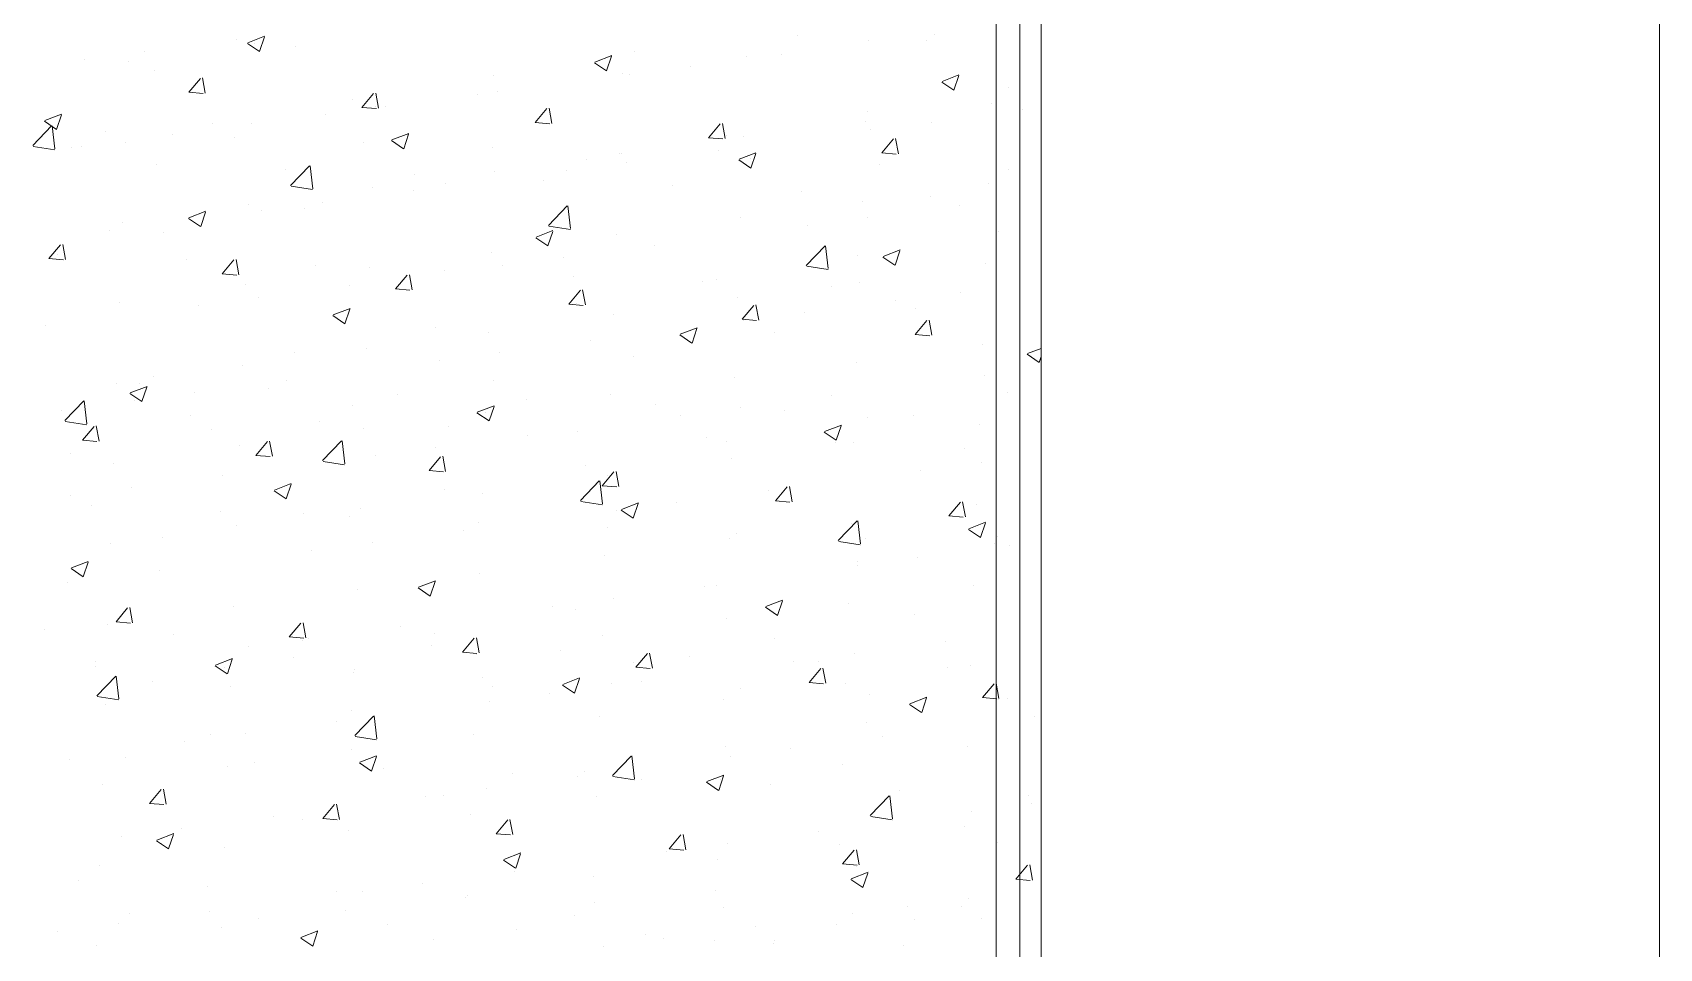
# Model space of a CAD drawing. Header units: millimetres. Extents: x 100 to 1222, y 100 to 694.
# Drawn here: x 311.42 to 317.84, y 524.16 to 527.77 of the extents above; entities that cross this region are included whole.
import ezdxf

# ---------------------------------------------------------------- set-up
doc = ezdxf.new("R2010")
doc.units = ezdxf.units.MM
for name, color, linetype, lineweight in [('Alvenaria', 8, 'Continuous', 9), ('Aço 1020', 6, 'Continuous', 9), ('PAREDE', 7, 'Continuous', 9)]:
    doc.layers.add(name, color=color, linetype=linetype, lineweight=lineweight)

msp = doc.modelspace()

# ---------------------------------------------------------------- linework, layer by layer
at = {"layer": 'Alvenaria'}
for p, q in [((312.2714, 527.7333), (312.3381, 527.7589)), ((312.3179, 527.6986), (312.3372, 527.7561)), ((314.4397, 527.7619), (314.4397, 527.7619)), ((314.9783, 527.7648), (314.9783, 527.7648)), ((311.8651, 527.6977), (311.8651, 527.6977)), ((312.2258, 527.7452), (312.2258, 527.7452)), ((312.2702, 527.7307), (312.3176, 527.6987)), ((312.2964, 527.73), (312.2964, 527.73)), ((312.458, 527.719), (312.458, 527.719)), ((313.7972, 527.7005), (313.7972, 527.7005)), ((314.3767, 527.6857), (314.3767, 527.6857)), ((314.7198, 527.7405), (314.7198, 527.7405)), ((314.9482, 527.7404), (314.9482, 527.7404)), ((311.6266, 527.6663), (311.6266, 527.6663)), ((311.8017, 527.6586), (311.8017, 527.6586)), ((311.9025, 527.6236), (311.9025, 527.6236)), ((313.6391, 527.6544), (313.6864, 527.6224)), ((313.6403, 527.6571), (313.707, 527.6827)), ((313.6868, 527.6223), (313.7061, 527.6798)), ((314.016, 527.6382), (314.016, 527.6382)), ((314.2387, 527.6795), (314.2387, 527.6795)), ((312.0389, 527.5381), (312.0848, 527.5928)), ((312.1044, 527.5347), (312.0934, 527.5944)), ((313.2417, 527.6052), (313.2417, 527.6052)), ((313.7497, 527.6124), (313.7497, 527.6124)), ((313.7775, 527.6068), (313.7775, 527.6068)), ((315.0079, 527.5781), (315.0553, 527.5461)), ((315.0092, 527.5808), (315.0758, 527.6064)), ((315.0557, 527.546), (315.075, 527.6036)), ((315.2719, 527.5579), (315.2719, 527.5579)), ((312.0389, 527.5381), (312.0958, 527.5331)), ((312.6862, 527.5098), (312.6862, 527.5098)), ((312.7221, 527.4783), (312.768, 527.5331)), ((312.7876, 527.4749), (312.7766, 527.5346)), ((313.176, 527.5276), (313.176, 527.5276)), ((313.255, 527.541), (313.255, 527.541)), ((315.203, 527.4948), (315.203, 527.4948)), ((311.4711, 527.4261), (311.5378, 527.4517)), ((311.5176, 527.3914), (311.5369, 527.4489)), ((312.5768, 527.4487), (312.5768, 527.4487)), ((312.7221, 527.4783), (312.779, 527.4733)), ((312.7738, 527.48), (312.7738, 527.48)), ((312.8152, 527.4801), (312.8152, 527.4801)), ((313.4053, 527.4186), (313.4512, 527.4733)), ((313.4708, 527.4151), (313.4598, 527.4748)), ((314.7164, 527.4625), (314.7164, 527.4625)), ((315.3269, 527.4681), (315.3269, 527.4681)), ((311.4242, 527.328), (311.4984, 527.4053)), ((311.4699, 527.4234), (311.5173, 527.3915)), ((311.5112, 527.3151), (311.5006, 527.4056)), ((311.7119, 527.3826), (311.7119, 527.3826)), ((311.9752, 527.3695), (311.9752, 527.3695)), ((312.1307, 527.4145), (312.1307, 527.4145)), ((312.2848, 527.413), (312.2848, 527.413)), ((312.84, 527.3499), (312.9067, 527.3755)), ((312.8865, 527.3151), (312.9058, 527.3726)), ((313.4053, 527.4185), (313.4622, 527.4135)), ((314.0885, 527.3588), (314.1344, 527.4135)), ((314.154, 527.3553), (314.143, 527.4151)), ((314.1609, 527.3672), (314.1609, 527.3672)), ((314.7082, 527.4234), (314.7082, 527.4234)), ((314.7277, 527.3892), (314.7277, 527.3892)), ((314.9661, 527.4206), (314.9661, 527.4206)), ((311.4259, 527.3245), (311.5106, 527.3113)), ((311.5752, 527.3191), (311.5752, 527.3191)), ((311.6145, 527.322), (311.6145, 527.322)), ((311.7901, 527.3415), (311.7901, 527.3415)), ((312.2204, 527.3611), (312.2204, 527.3611)), ((312.7289, 527.3397), (312.7289, 527.3397)), ((312.8387, 527.3472), (312.8861, 527.3152)), ((313.2373, 527.3182), (313.2373, 527.3182)), ((314.0885, 527.3587), (314.1454, 527.3538)), ((314.1261, 527.31), (314.1261, 527.31)), ((314.2271, 527.3624), (314.2271, 527.3624)), ((314.7717, 527.299), (314.8176, 527.3537)), ((314.8372, 527.2956), (314.8262, 527.3553)), ((311.9128, 527.2547), (311.9128, 527.2547)), ((312.4408, 527.1703), (312.5149, 527.2476)), ((312.5277, 527.1574), (312.5172, 527.2479)), ((313.6055, 527.2718), (313.6055, 527.2718)), ((313.7381, 527.2953), (313.7381, 527.2953)), ((313.7458, 527.2967), (313.7458, 527.2967)), ((313.7654, 527.2625), (313.7654, 527.2625)), ((314.2076, 527.2709), (314.255, 527.2389)), ((314.2088, 527.2736), (314.2755, 527.2992)), ((314.2543, 527.2752), (314.2543, 527.2752)), ((314.2553, 527.2388), (314.2747, 527.2963)), ((314.7627, 527.2537), (314.7627, 527.2537)), ((314.7717, 527.299), (314.8286, 527.294)), ((312.4212, 527.2332), (312.4212, 527.2332)), ((312.9297, 527.2117), (312.9297, 527.2117)), ((313.05, 527.1765), (313.05, 527.1765)), ((313.2434, 527.2239), (313.2434, 527.2239)), ((313.4382, 527.1902), (313.4382, 527.1902)), ((313.527, 527.2311), (313.527, 527.2311)), ((315.1914, 527.1777), (315.1914, 527.1777)), ((315.2712, 527.2322), (315.2712, 527.2322)), ((312.4424, 527.1668), (312.5271, 527.1537)), ((312.7623, 527.1629), (312.7623, 527.1629)), ((312.9254, 527.1519), (312.9254, 527.1519)), ((313.9466, 527.1687), (313.9466, 527.1687)), ((314.4551, 527.1473), (314.4551, 527.1473)), ((314.9636, 527.1258), (314.9636, 527.1258)), ((312.0397, 527.0426), (312.1064, 527.0682)), ((312.0862, 527.0079), (312.1055, 527.0654)), ((312.2732, 527.0959), (312.2732, 527.0959)), ((312.3262, 527.073), (312.3262, 527.073)), ((312.4945, 527.0811), (312.4945, 527.0811)), ((312.5647, 527.1044), (312.5647, 527.1044)), ((313.4573, 527.0127), (313.5315, 527.09)), ((313.5443, 526.9998), (313.5337, 527.0902)), ((314.2156, 527.0453), (314.2156, 527.0453)), ((314.6967, 527.1063), (314.6967, 527.1063)), ((314.7156, 527.0449), (314.7156, 527.0449)), ((315.0763, 527.0924), (315.0763, 527.0924)), ((311.7247, 526.9938), (311.7247, 526.9938)), ((311.7785, 527.0245), (311.7785, 527.0245)), ((311.939, 526.9858), (311.939, 526.9858)), ((312.0384, 527.0399), (312.0858, 527.008)), ((313.4085, 526.9664), (313.4752, 526.992)), ((313.455, 526.9316), (313.4743, 526.9891)), ((313.459, 527.0091), (313.5437, 526.996)), ((314.4771, 527.0135), (314.4771, 527.0135)), ((315.2326, 526.9896), (315.2326, 526.9896)), ((311.4879, 526.8814), (311.5338, 526.9361)), ((311.5534, 526.878), (311.5424, 526.9377)), ((313.4073, 526.9637), (313.4547, 526.9317)), ((313.7265, 526.9783), (313.7265, 526.9783)), ((313.8756, 526.9343), (313.8756, 526.9343)), ((314.4738, 526.855), (314.548, 526.9323)), ((314.5608, 526.8421), (314.5503, 526.9326)), ((314.7774, 526.8901), (314.8441, 526.9157)), ((311.4879, 526.8814), (311.5448, 526.8764)), ((311.5224, 526.8985), (311.5224, 526.8985)), ((312.0309, 526.877), (312.0309, 526.877)), ((312.1711, 526.8216), (312.217, 526.8764)), ((312.2366, 526.8182), (312.2256, 526.8779)), ((312.5394, 526.8555), (312.5394, 526.8555)), ((313.2318, 526.9068), (313.2318, 526.9068)), ((313.2764, 526.8554), (313.2764, 526.8554)), ((313.5148, 526.8868), (313.5148, 526.8868)), ((314.4755, 526.8515), (314.5602, 526.8384)), ((314.6771, 526.8942), (314.6771, 526.8942)), ((314.7762, 526.8874), (314.8235, 526.8554)), ((314.8239, 526.8553), (314.8432, 526.9129)), ((315.1798, 526.8606), (315.1798, 526.8606)), ((312.1711, 526.8216), (312.228, 526.8166)), ((312.7507, 526.8459), (312.7507, 526.8459)), ((312.8543, 526.7619), (312.9002, 526.8166)), ((312.9198, 526.7584), (312.9088, 526.8181)), ((313.0478, 526.834), (313.0478, 526.834)), ((313.5563, 526.8125), (313.5563, 526.8125)), ((314.0648, 526.791), (314.0648, 526.791)), ((314.1216, 526.7989), (314.1216, 526.7989)), ((314.6851, 526.7892), (314.6851, 526.7892)), ((312.2616, 526.7788), (312.2616, 526.7788)), ((312.3141, 526.7287), (312.3141, 526.7287)), ((312.6748, 526.7762), (312.6748, 526.7762)), ((312.8543, 526.7618), (312.9112, 526.7568)), ((313.5375, 526.7021), (313.5834, 526.7568)), ((313.603, 526.6987), (313.5919, 526.7584)), ((314.204, 526.7282), (314.204, 526.7282)), ((314.5732, 526.7696), (314.5732, 526.7696)), ((315.0817, 526.7481), (315.0817, 526.7481)), ((311.7669, 526.7074), (311.7669, 526.7074)), ((312.0756, 526.6973), (312.0756, 526.6973)), ((312.6082, 526.6591), (312.6749, 526.6847)), ((312.6547, 526.6244), (312.674, 526.6819)), ((313.5375, 526.7021), (313.5944, 526.6971)), ((313.5661, 526.7035), (313.5661, 526.7035)), ((313.7149, 526.6612), (313.7149, 526.6612)), ((314.2206, 526.6423), (314.2666, 526.6971)), ((314.2862, 526.6389), (314.2751, 526.6986)), ((314.465, 526.6692), (314.465, 526.6692)), ((314.8257, 526.7167), (314.8257, 526.7167)), ((314.9053, 526.6851), (314.9053, 526.6851)), ((311.4741, 526.6181), (311.4741, 526.6181)), ((312.607, 526.6565), (312.6544, 526.6245)), ((313.0106, 526.6082), (313.0106, 526.6082)), ((313.9771, 526.5829), (314.0438, 526.6085)), ((314.0236, 526.5481), (314.0429, 526.6056)), ((314.2206, 526.6423), (314.2776, 526.6373)), ((314.2266, 526.6378), (314.2266, 526.6378)), ((314.9038, 526.5826), (314.9498, 526.6373)), ((314.9693, 526.5791), (314.9583, 526.6388)), ((313.2202, 526.5898), (313.2202, 526.5898)), ((313.625, 526.5586), (313.625, 526.5586)), ((313.9759, 526.5802), (314.0232, 526.5482)), ((314.3498, 526.5897), (314.3498, 526.5897)), ((314.9038, 526.5825), (314.9608, 526.5775)), ((315.1682, 526.5435), (315.1682, 526.5435)), ((312.4552, 526.5128), (312.4552, 526.5128)), ((312.7391, 526.5288), (312.7391, 526.5288)), ((313.0258, 526.4797), (313.0258, 526.4797)), ((313.2643, 526.5111), (313.2643, 526.5111)), ((313.7944, 526.4944), (313.7944, 526.4944)), ((314.6735, 526.4721), (314.6735, 526.4721)), ((315.3447, 526.5039), (315.3921, 526.4719)), ((315.3459, 526.5066), (315.4004, 526.5275)), ((315.3925, 526.4718), (315.4004, 526.4956)), ((311.8997, 526.4175), (311.8997, 526.4175)), ((312.25, 526.4617), (312.25, 526.4617)), ((314.1924, 526.4112), (314.1924, 526.4112)), ((315.1767, 526.4202), (315.1767, 526.4202)), ((311.7553, 526.3903), (311.7553, 526.3903)), ((311.8067, 526.3492), (311.8541, 526.3173)), ((311.8079, 526.3519), (311.8746, 526.3775)), ((311.8454, 526.3902), (311.8454, 526.3902)), ((311.8544, 526.3172), (311.8737, 526.3747)), ((312.0635, 526.353), (312.0635, 526.353)), ((312.3539, 526.3688), (312.3539, 526.3688)), ((312.4243, 526.4005), (312.4243, 526.4005)), ((312.8624, 526.3473), (312.8624, 526.3473)), ((313.2389, 526.399), (313.2389, 526.399)), ((313.7033, 526.3441), (313.7033, 526.3441)), ((314.5752, 526.341), (314.5752, 526.341)), ((315.2691, 526.3517), (315.2691, 526.3517)), ((311.5378, 526.2838), (311.5378, 526.2838)), ((311.5505, 526.2425), (311.6247, 526.3198)), ((311.6374, 526.2296), (311.6269, 526.3201)), ((311.8251, 526.3217), (311.8251, 526.3217)), ((312.6834, 526.3037), (312.6834, 526.3037)), ((313.1768, 526.2757), (313.2435, 526.3013)), ((313.2233, 526.2409), (313.2426, 526.2984)), ((313.3708, 526.3258), (313.3708, 526.3258)), ((313.8793, 526.3043), (313.8793, 526.3043)), ((314.2144, 526.2935), (314.2144, 526.2935)), ((314.3877, 526.2828), (314.3877, 526.2828)), ((311.5521, 526.239), (311.6369, 526.2258)), ((311.62, 526.165), (311.666, 526.2197)), ((311.6855, 526.1615), (311.6745, 526.2212)), ((312.0463, 526.2623), (312.0463, 526.2623)), ((312.5547, 526.2408), (312.5547, 526.2408)), ((312.7275, 526.2117), (312.7275, 526.2117)), ((313.0632, 526.2193), (313.0632, 526.2193)), ((313.1755, 526.273), (313.2229, 526.241)), ((313.2086, 526.2727), (313.2086, 526.2727)), ((313.976, 526.2621), (313.976, 526.2621)), ((314.5456, 526.1994), (314.6123, 526.225)), ((314.5921, 526.1646), (314.6115, 526.2222)), ((314.7136, 526.2564), (314.7136, 526.2564)), ((314.8962, 526.2613), (314.8962, 526.2613)), ((315.1566, 526.2265), (315.1566, 526.2265)), ((311.62, 526.1649), (311.677, 526.1599)), ((312.1279, 526.2083), (312.1279, 526.2083)), ((312.3032, 526.1052), (312.3492, 526.1599)), ((312.3687, 526.1017), (312.3577, 526.1614)), ((312.567, 526.0848), (312.6412, 526.1621)), ((312.654, 526.0719), (312.6435, 526.1624)), ((313.3744, 526.1829), (313.3744, 526.1829)), ((313.5717, 526.1979), (313.5717, 526.1979)), ((314.0801, 526.1764), (314.0801, 526.1764)), ((314.1581, 526.161), (314.1581, 526.161)), ((314.5444, 526.1967), (314.5918, 526.1647)), ((314.5886, 526.1549), (314.5886, 526.1549)), ((314.6619, 526.155), (314.6619, 526.155)), ((311.5724, 526.113), (311.5724, 526.113)), ((312.2385, 526.1446), (312.2385, 526.1446)), ((312.3032, 526.1051), (312.3602, 526.1002)), ((312.5687, 526.0813), (312.6534, 526.0682)), ((312.7752, 526.1041), (312.7752, 526.1041)), ((312.9864, 526.0454), (313.0323, 526.1001)), ((313.0137, 526.1355), (313.0137, 526.1355)), ((313.0519, 526.042), (313.0409, 526.1017)), ((314.1808, 526.0941), (314.1808, 526.0941)), ((315.097, 526.1334), (315.097, 526.1334)), ((311.7437, 526.0732), (311.7437, 526.0732)), ((312.1737, 526.0249), (312.1737, 526.0249)), ((312.9864, 526.0454), (313.0434, 526.0404)), ((313.6026, 526.0657), (313.6026, 526.0657)), ((313.6696, 525.9856), (313.7155, 526.0404)), ((313.6918, 526.027), (313.6918, 526.027)), ((313.7351, 525.9822), (313.7241, 526.0419)), ((314.9261, 526.0445), (314.9261, 526.0445)), ((315.1646, 526.0759), (315.1646, 526.0759)), ((311.8129, 525.9774), (311.8129, 525.9774)), ((312.3752, 525.9657), (312.4226, 525.9338)), ((312.3765, 525.9684), (312.4431, 525.994)), ((312.423, 525.9337), (312.4423, 525.9912)), ((313.0472, 525.9703), (313.0472, 525.9703)), ((313.197, 525.9556), (313.197, 525.9556)), ((313.5836, 525.9272), (313.6578, 526.0045)), ((313.6705, 525.9143), (313.66, 526.0047)), ((313.6696, 525.9856), (313.7265, 525.9806)), ((314.3246, 525.9653), (314.3246, 525.9653)), ((314.3528, 525.9259), (314.3987, 525.9806)), ((314.4183, 525.9224), (314.4073, 525.9821)), ((311.5745, 525.946), (311.5745, 525.946)), ((311.6559, 525.9061), (311.6559, 525.9061)), ((312.7159, 525.8946), (312.7159, 525.8946)), ((313.5852, 525.9236), (313.6699, 525.9105)), ((313.7441, 525.8895), (313.7915, 525.8575)), ((313.7453, 525.8922), (313.812, 525.9178)), ((313.7918, 525.8574), (313.8111, 525.9149)), ((313.9639, 525.9179), (313.9639, 525.9179)), ((314.3528, 525.9258), (314.4097, 525.9208)), ((315.036, 525.8661), (315.0819, 525.9208)), ((315.1015, 525.8626), (315.0905, 525.9224)), ((315.1451, 525.9094), (315.1451, 525.9094)), ((312.1644, 525.8846), (312.1644, 525.8846)), ((312.2269, 525.8275), (312.2269, 525.8275)), ((312.4917, 525.875), (312.4917, 525.875)), ((312.6729, 525.8631), (312.6729, 525.8631)), ((313.1813, 525.8416), (313.1813, 525.8416)), ((313.7254, 525.8865), (313.7254, 525.8865)), ((314.6001, 525.7695), (314.6743, 525.8468)), ((314.6503, 525.838), (314.6503, 525.838)), ((314.6871, 525.7566), (314.6766, 525.8471)), ((315.036, 525.8661), (315.0929, 525.8611)), ((315.1142, 525.8159), (315.1809, 525.8415)), ((315.1607, 525.7811), (315.18, 525.8387)), ((311.9362, 525.7796), (311.9362, 525.7796)), ((313.1239, 525.8073), (313.1239, 525.8073)), ((313.6898, 525.8201), (313.6898, 525.8201)), ((314.1692, 525.777), (314.1692, 525.777)), ((314.1982, 525.7987), (314.1982, 525.7987)), ((314.6018, 525.766), (314.6865, 525.7528)), ((314.7067, 525.7772), (314.7067, 525.7772)), ((315.113, 525.8132), (315.1603, 525.7812)), ((315.2298, 525.7834), (315.2298, 525.7834)), ((311.7322, 525.7561), (311.7322, 525.7561)), ((312.5247, 525.7284), (312.5247, 525.7284)), ((312.7631, 525.7598), (312.7631, 525.7598)), ((313.6802, 525.7099), (313.6802, 525.7099)), ((314.914, 525.7003), (314.914, 525.7003)), ((315.2152, 525.7557), (315.2152, 525.7557)), ((315.2748, 525.7477), (315.2748, 525.7477)), ((311.5749, 525.6585), (311.6223, 525.6266)), ((311.5761, 525.6612), (311.6428, 525.6868)), ((311.6227, 525.6265), (311.642, 525.684)), ((311.9231, 525.6492), (311.9231, 525.6492)), ((313.1855, 525.6385), (313.1855, 525.6385)), ((314.6743, 525.6881), (314.6743, 525.6881)), ((314.6756, 525.6689), (314.6756, 525.6689)), ((311.5624, 525.6017), (311.5624, 525.6017)), ((312.7043, 525.5775), (312.7043, 525.5775)), ((312.9438, 525.5823), (312.9912, 525.5503)), ((312.945, 525.5849), (313.0117, 525.6105)), ((312.9915, 525.5502), (313.0108, 525.6077)), ((314.074, 525.5897), (314.074, 525.5897)), ((314.1188, 525.5927), (314.1188, 525.5927)), ((315.1335, 525.5923), (315.1335, 525.5923)), ((311.8177, 525.445), (311.8067, 525.5048)), ((312.2153, 525.5105), (312.2153, 525.5105)), ((313.4748, 525.5108), (313.4748, 525.5108)), ((313.7133, 525.5422), (313.7133, 525.5422)), ((314.3127, 525.506), (314.36, 525.474)), ((314.3139, 525.5087), (314.3806, 525.5343)), ((314.3604, 525.4739), (314.3797, 525.5314)), ((314.6388, 525.5209), (314.6388, 525.5209)), ((311.7522, 525.4485), (311.7981, 525.5032)), ((311.7522, 525.4484), (311.8091, 525.4435)), ((312.4354, 525.3887), (312.4813, 525.4434)), ((312.5009, 525.3853), (312.4899, 525.445)), ((313.5633, 525.4974), (313.5633, 525.4974)), ((314.1576, 525.4599), (314.1576, 525.4599)), ((314.9025, 525.4789), (314.9025, 525.4789)), ((311.4704, 525.4194), (311.4704, 525.4194)), ((311.7206, 525.4391), (311.7206, 525.4391)), ((311.9789, 525.3979), (311.9789, 525.3979)), ((312.4354, 525.3887), (312.4923, 525.3837)), ((312.4874, 525.3764), (312.4874, 525.3764)), ((312.5125, 525.3841), (312.5125, 525.3841)), ((312.8733, 525.4316), (312.8733, 525.4316)), ((313.0078, 525.402), (313.0078, 525.402)), ((313.1186, 525.3289), (313.1645, 525.3837)), ((313.1841, 525.3255), (313.1731, 525.3852)), ((313.6686, 525.3928), (313.6686, 525.3928)), ((314.347, 525.3836), (314.347, 525.3836)), ((312.2741, 525.3527), (312.2741, 525.3527)), ((312.9958, 525.3549), (312.9958, 525.3549)), ((313.1186, 525.3289), (313.1755, 525.3239)), ((313.1739, 525.3214), (313.1739, 525.3214)), ((313.5043, 525.3334), (313.5043, 525.3334)), ((313.8018, 525.2692), (313.8477, 525.3239)), ((313.8673, 525.2657), (313.8563, 525.3254)), ((314.0128, 525.3119), (314.0128, 525.3119)), ((314.6634, 525.3246), (314.6634, 525.3246)), ((315.0242, 525.3721), (315.0242, 525.3721)), ((311.6713, 525.2914), (311.6713, 525.2914)), ((311.6725, 525.2735), (311.6725, 525.2735)), ((312.1435, 525.275), (312.1909, 525.2431)), ((312.1447, 525.2777), (312.2114, 525.3033)), ((312.1797, 525.2699), (312.1797, 525.2699)), ((312.1912, 525.243), (312.2105, 525.3005)), ((312.4524, 525.3067), (312.4524, 525.3067)), ((312.6882, 525.2484), (312.6882, 525.2484)), ((312.6928, 525.2605), (312.6928, 525.2605)), ((313.7916, 525.2882), (313.7916, 525.2882)), ((313.8018, 525.2691), (313.8587, 525.2642)), ((314.425, 525.2932), (314.425, 525.2932)), ((314.485, 525.2094), (314.5309, 525.2641)), ((314.5212, 525.2905), (314.5212, 525.2905)), ((314.5505, 525.206), (314.5395, 525.2657)), ((315.0297, 525.269), (315.0297, 525.269)), ((315.1219, 525.2752), (315.1219, 525.2752)), ((311.6768, 525.157), (311.751, 525.2343)), ((311.7637, 525.1441), (311.7532, 525.2346)), ((311.8969, 525.2113), (311.8969, 525.2113)), ((312.2037, 525.1934), (312.2037, 525.1934)), ((313.1967, 525.227), (313.1967, 525.227)), ((313.2361, 525.1929), (313.2361, 525.1929)), ((313.5123, 525.1988), (313.5597, 525.1668)), ((313.5136, 525.2015), (313.5803, 525.2271)), ((313.5601, 525.1667), (313.5794, 525.2242)), ((313.7051, 525.2055), (313.7051, 525.2055)), ((313.8234, 525.214), (313.8234, 525.214)), ((314.2136, 525.184), (314.2136, 525.184)), ((314.485, 525.2094), (314.5419, 525.2044)), ((314.6272, 525.2038), (314.6272, 525.2038)), ((315.1682, 525.1496), (315.2141, 525.2044)), ((315.2337, 525.1462), (315.2226, 525.2059)), ((311.6784, 525.1535), (311.7631, 525.1403)), ((311.709, 525.122), (311.709, 525.122)), ((313.2243, 525.1351), (313.2243, 525.1351)), ((313.4627, 525.1665), (313.4627, 525.1665)), ((314.1461, 525.1428), (314.1461, 525.1428)), ((314.7221, 525.1625), (314.7221, 525.1625)), ((314.8812, 525.1225), (314.9286, 525.0905)), ((314.8824, 525.1252), (314.9491, 525.1508)), ((314.9289, 525.0904), (314.9483, 525.148)), ((315.1682, 525.1496), (315.2251, 525.1446)), ((315.2305, 525.141), (315.2305, 525.141)), ((315.2663, 525.1456), (315.2663, 525.1456)), ((312.6227, 525.0559), (312.6227, 525.0559)), ((312.6806, 525.0975), (312.6806, 525.0975)), ((312.6933, 524.9993), (312.7675, 525.0766)), ((312.7803, 524.9864), (312.7697, 525.0769)), ((313.657, 525.0758), (313.657, 525.0758)), ((315.3752, 525.0756), (315.3752, 525.0756)), ((312.1251, 525.0022), (312.1251, 525.0022)), ((312.262, 525.0084), (312.262, 525.0084)), ((312.695, 524.9958), (312.7797, 524.9827)), ((313.1623, 525.0043), (313.1623, 525.0043)), ((314.7108, 525.0502), (314.7108, 525.0502)), ((314.7736, 524.9964), (314.7736, 524.9964)), ((312.0235, 524.977), (312.0235, 524.977)), ((312.6812, 524.9434), (312.6812, 524.9434)), ((314.1553, 524.9549), (314.1553, 524.9549)), ((314.4129, 524.9489), (314.4129, 524.9489)), ((315.1103, 524.9581), (315.1103, 524.9581)), ((311.5696, 524.9068), (311.5696, 524.9068)), ((311.7894, 524.9137), (311.7894, 524.9137)), ((312.1921, 524.8763), (312.1921, 524.8763)), ((312.2979, 524.8922), (312.2979, 524.8922)), ((312.712, 524.8915), (312.7594, 524.8596)), ((312.7133, 524.8942), (312.7799, 524.9198)), ((312.7598, 524.8595), (312.7791, 524.917)), ((312.8063, 524.8707), (312.8063, 524.8707)), ((313.7099, 524.8417), (313.784, 524.919)), ((313.7968, 524.8288), (313.7863, 524.9192)), ((314.1744, 524.9175), (314.1744, 524.9175)), ((314.6156, 524.8867), (314.6156, 524.8867)), ((311.6974, 524.8049), (311.6974, 524.8049)), ((313.3148, 524.8493), (313.3148, 524.8493)), ((313.5729, 524.8383), (313.5729, 524.8383)), ((313.5998, 524.8596), (313.5998, 524.8596)), ((313.7115, 524.8381), (313.7962, 524.825)), ((313.8233, 524.8278), (313.8233, 524.8278)), ((314.0809, 524.8153), (314.1283, 524.7833)), ((314.0821, 524.818), (314.1488, 524.8436)), ((314.1286, 524.7832), (314.1479, 524.8407)), ((314.1345, 524.8257), (314.1345, 524.8257)), ((314.3317, 524.8063), (314.3317, 524.8063)), ((311.8844, 524.732), (311.9303, 524.7868)), ((311.9499, 524.7286), (311.9389, 524.7883)), ((312.9737, 524.7594), (312.9737, 524.7594)), ((313.0444, 524.7642), (313.0444, 524.7642)), ((313.2121, 524.7908), (313.2121, 524.7908)), ((313.6454, 524.7587), (313.6454, 524.7587)), ((314.7264, 524.684), (314.8006, 524.7613)), ((314.8134, 524.6711), (314.8028, 524.7616)), ((314.8402, 524.7848), (314.8402, 524.7848)), ((315.3487, 524.7633), (315.3487, 524.7633)), ((311.8844, 524.732), (311.9413, 524.727)), ((312.3721, 524.6802), (312.3721, 524.6802)), ((312.5676, 524.6723), (312.6135, 524.727)), ((312.5676, 524.6722), (312.6245, 524.6672)), ((312.6331, 524.6688), (312.622, 524.7285)), ((313.1507, 524.6873), (313.1507, 524.6873)), ((314.7281, 524.6805), (314.8128, 524.6673)), ((315.1246, 524.6999), (315.1246, 524.6999)), ((315.363, 524.7313), (315.363, 524.7313)), ((311.9129, 524.587), (311.9796, 524.6126)), ((311.9594, 524.5523), (311.9788, 524.6098)), ((312.0114, 524.6327), (312.0114, 524.6327)), ((312.4889, 524.6689), (312.4889, 524.6689)), ((312.6696, 524.6263), (312.6696, 524.6263)), ((313.2507, 524.6124), (313.3077, 524.6075)), ((313.2508, 524.6125), (313.2967, 524.6672)), ((313.3163, 524.609), (313.3052, 524.6687)), ((313.9339, 524.5527), (313.9799, 524.6074)), ((313.9994, 524.5493), (313.9884, 524.609)), ((314.523, 524.6207), (314.523, 524.6207)), ((315.0987, 524.6411), (315.0987, 524.6411)), ((311.7729, 524.6013), (311.7729, 524.6013)), ((311.9117, 524.5843), (311.9591, 524.5524)), ((311.9334, 524.5735), (311.9334, 524.5735)), ((312.1805, 524.5592), (312.1805, 524.5592)), ((313.9239, 524.5418), (313.9239, 524.5418)), ((313.9339, 524.5527), (313.9909, 524.5477)), ((314.1623, 524.5732), (314.1623, 524.5732)), ((314.604, 524.5696), (314.604, 524.5696)), ((314.6171, 524.4929), (314.6631, 524.5477)), ((314.6826, 524.4895), (314.6716, 524.5492)), ((315.227, 524.5773), (315.227, 524.5773)), ((311.6858, 524.4878), (311.6858, 524.4878)), ((313.2806, 524.5081), (313.328, 524.4761)), ((313.2818, 524.5107), (313.3485, 524.5363)), ((313.3283, 524.476), (313.3476, 524.5335)), ((314.1229, 524.5087), (314.1229, 524.5087)), ((314.6171, 524.4929), (314.6741, 524.4879)), ((314.6715, 524.4819), (314.6715, 524.4819)), ((315.3003, 524.4332), (315.3462, 524.4879)), ((315.3658, 524.4297), (315.3548, 524.4894)), ((311.6039, 524.427), (311.6039, 524.427)), ((312.9616, 524.4151), (312.9616, 524.4151)), ((313.3223, 524.4626), (313.3223, 524.4626)), ((313.6338, 524.4416), (313.6338, 524.4416)), ((314.6495, 524.4318), (314.6968, 524.3998)), ((314.6507, 524.4345), (314.7174, 524.4601)), ((314.6972, 524.3997), (314.7165, 524.4572)), ((315.3003, 524.4331), (315.3573, 524.4281)), ((312.1124, 524.4055), (312.1124, 524.4055)), ((312.6209, 524.384), (312.6209, 524.384)), ((312.7231, 524.3838), (312.7231, 524.3838)), ((313.1293, 524.3625), (313.1293, 524.3625)), ((313.1391, 524.3702), (313.1391, 524.3702)), ((314.116, 524.3866), (314.116, 524.3866)), ((315.1125, 524.3556), (315.1125, 524.3556)), ((311.8048, 524.299), (311.8048, 524.299)), ((312.1216, 524.3046), (312.1216, 524.3046)), ((312.658, 524.3092), (312.658, 524.3092)), ((313.5605, 524.2912), (313.5605, 524.2912)), ((313.6378, 524.3411), (313.6378, 524.3411)), ((314.1462, 524.3196), (314.1462, 524.3196)), ((314.6547, 524.2981), (314.6547, 524.2981)), ((314.874, 524.3242), (314.874, 524.3242)), ((315.0871, 524.324), (315.0871, 524.324)), ((311.5224, 524.2257), (311.5224, 524.2257)), ((311.7608, 524.2571), (311.7608, 524.2571)), ((312.169, 524.2421), (312.169, 524.2421)), ((312.3132, 524.2776), (312.3132, 524.2776)), ((312.4815, 524.2035), (312.5482, 524.2291)), ((312.528, 524.1688), (312.5473, 524.2263)), ((312.8217, 524.2561), (312.8217, 524.2561)), ((313.3302, 524.2346), (313.3302, 524.2346)), ((314.2725, 524.245), (314.2725, 524.245)), ((314.5924, 524.2526), (314.5924, 524.2526)), ((314.8997, 524.2728), (314.8997, 524.2728)), ((315.1632, 524.2766), (315.1632, 524.2766)), ((311.6743, 524.1707), (311.6743, 524.1707)), ((312.4803, 524.2008), (312.5277, 524.1689)), ((313.005, 524.1959), (313.005, 524.1959)), ((313.6733, 524.1662), (313.6733, 524.1662)), ((313.8386, 524.2131), (313.8386, 524.2131)), ((313.9117, 524.1975), (313.9117, 524.1975)), ((314.1113, 524.1916), (314.1113, 524.1916)), ((314.3442, 524.1774), (314.3442, 524.1774)), ((314.3471, 524.1916), (314.3471, 524.1916)), ((314.8555, 524.1701), (314.8555, 524.1701))]:
    msp.add_line(p, q, dxfattribs=at)
at = {"layer": 'Aço 1020'}
for p, q in [((315.2223, 523.8557), (315.2223, 529.1057)), ((315.3161, 523.8557), (315.3161, 529.1057))]:
    msp.add_line(p, q, dxfattribs=at)
at = {"layer": 'PAREDE'}
msp.add_line((317.8379, 530.7557), (317.8379, 521.737), dxfattribs=at)
msp.add_lwpolyline([(307.7565, 539.737), (315.4004, 539.737), (315.4004, 521.362), (266.6504, 521.3618)], dxfattribs=at)

doc.saveas('drawing.dxf')
